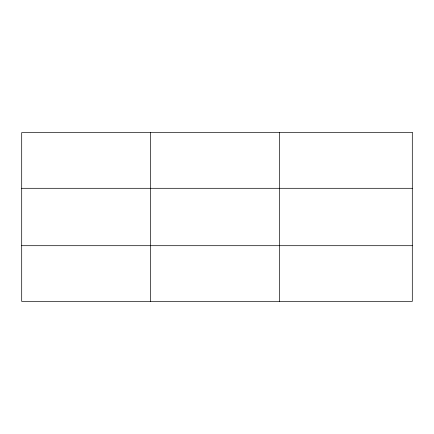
<?xml version="1.0" encoding="UTF-8"?>
<svg xmlns="http://www.w3.org/2000/svg" width="434" height="434" viewBox="0 0 434 434"><rect width="100%" height="100%" fill="white"/><g stroke="black" fill="none" stroke-linecap="round" stroke-linejoin="round"><path stroke-width="0.65" d="M150.598 301.402L150.598 132.598M279.496 301.402L279.496 132.598M21.7 188.302L412.3 188.302M21.7 245.698L412.3 245.698M412.3 132.598L412.3 301.402L21.7 301.402L21.7 132.598L412.3 132.598"/></g></svg>
